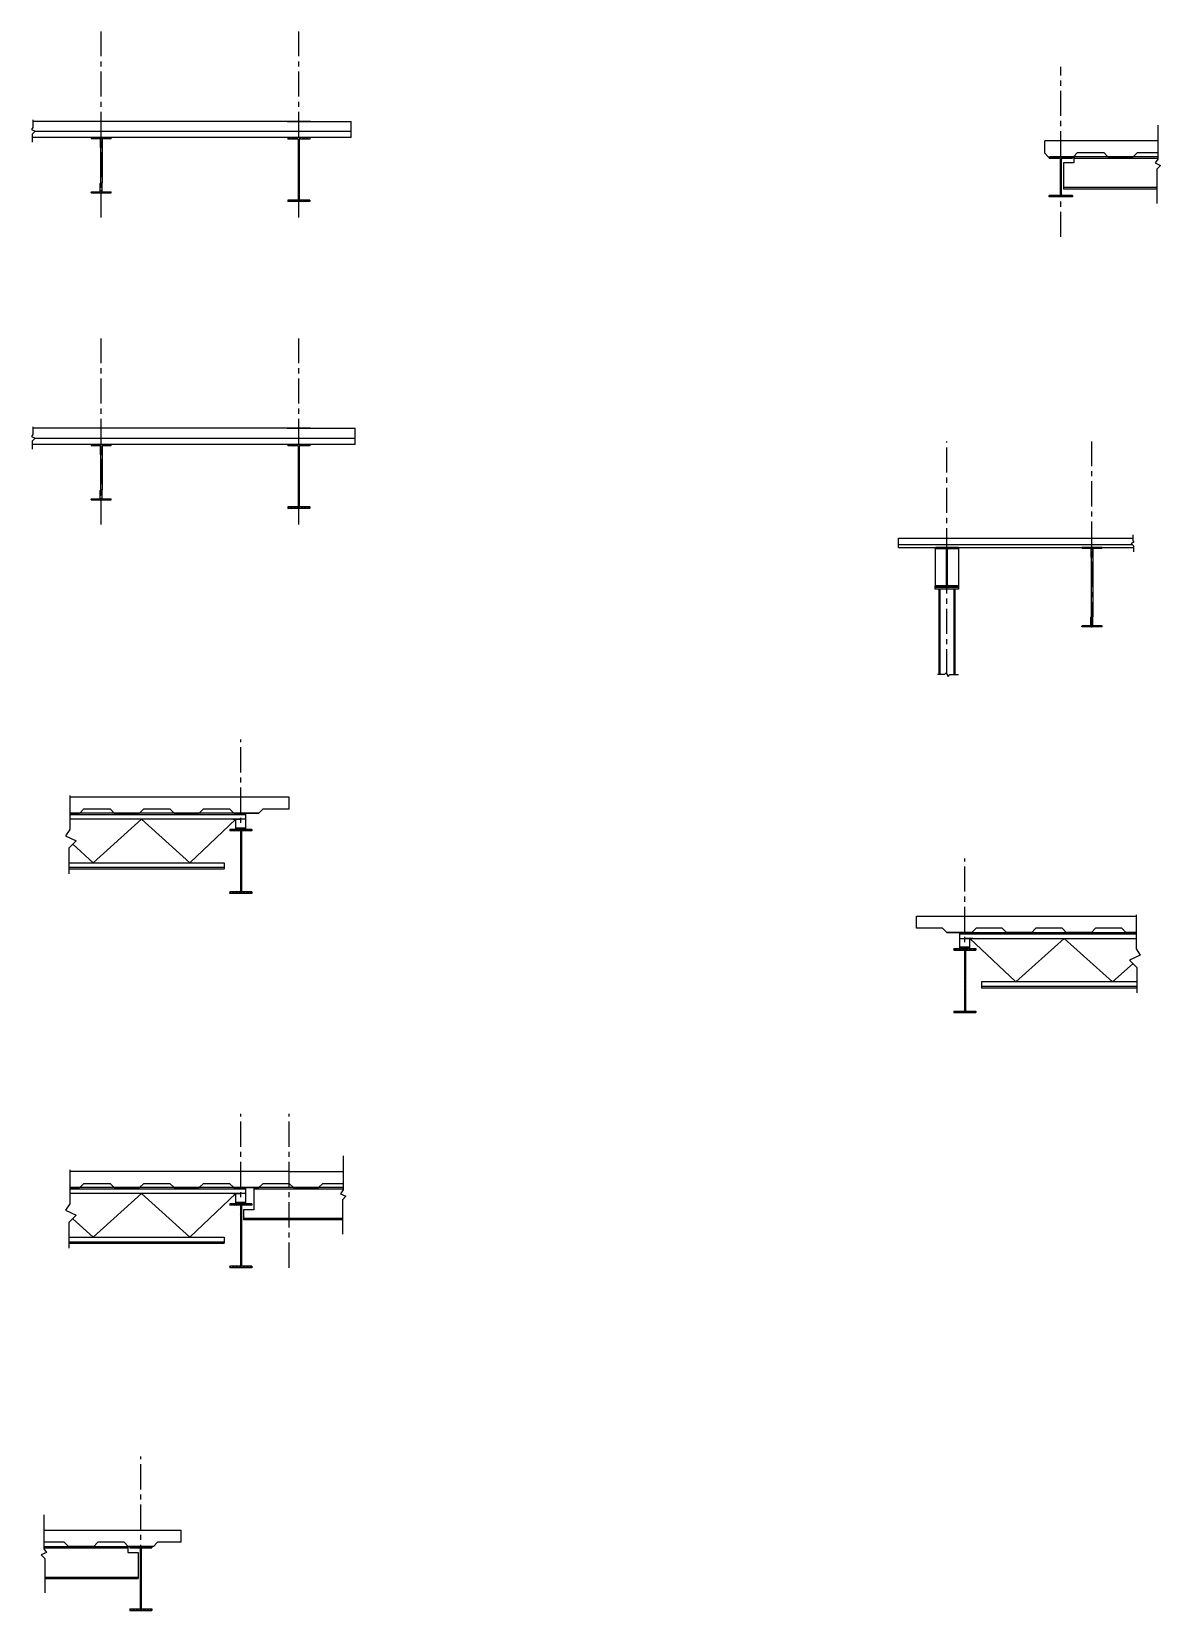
# Model space of a CAD drawing. Header units: inches. Extents: x -229 to 9761, y -1201 to 3580.
# Drawn here: x 878.6 to 1158.6, y 677.3 to 1068.7 of the extents above; entities that cross this region are included whole.
import ezdxf

# ---------------------------------------------------------------- set-up
doc = ezdxf.new("R2010")
doc.units = ezdxf.units.IN
doc.header["$MEASUREMENT"] = 0
doc.linetypes.add('CENTER', pattern=[2, 1.25, -0.25, 0.25, -0.25])
for name, color, linetype in [('CENTER', 1, 'CENTER'), ('L1', 1, 'CONTINUOUS'), ('LAYER131A', 131, 'CONTINUOUS'), ('Section_Sheathing', 150, 'CONTINUOUS'), ('Struc_Section_BP', 135, 'CONTINUOUS'), ('Struc_Section_Conc', 71, 'CONTINUOUS'), ('Struc_Section_Dim', 5, 'CONTINUOUS'), ('Struc_Section_OWSJ', 131, 'CONTINUOUS'), ('Struc_Section_Steel', 11, 'CONTINUOUS'), ('Structural_Steel_Deck', 41, 'CONTINUOUS'), ('Structural_Steel_Joist', 21, 'CONTINUOUS'), ('Structural_SteelBeam', 22, 'CONTINUOUS'), ('TEXT', 4, 'CONTINUOUS')]:
    doc.layers.add(name, color=color, linetype=linetype)

# ---------------------------------------------------------------- blocks, each defined once
blk = doc.blocks.new('OWSJ1')
at = {"layer": 'TEXT'}
h = blk.add_hatch(dxfattribs=at)
h.set_pattern_fill('STEEL', color=131, scale=8, style=0)
h.set_pattern_definition([(45, (-5931.7465, -888.5996), (-0.70710678, 0.70710678), []), (45, (-5931.7465, -888.0996), (-0.70710678, 0.70710678), [])])
h.paths.add_polyline_path([(-0.25, 11.38, 0.414214), (-0.13, 11.25), (0.12, 11.25, 0.414214), (0.25, 11.38), (0.25, 13.5), (2.37, 13.5, 0.414214), (2.5, 13.62), (2.5, 13.75), (-2.5, 13.75), (-2.5, 13.62, 0.414214), (-2.38, 13.5), (-0.25, 13.5)])
h.paths.add_polyline_path([(-2.5, 0), (2.5, 0), (2.5, 0.12, 0.414214), (2.37, 0.25), (0.25, 0.25), (0.25, 2.37, 0.414214), (0.12, 2.5), (-0.13, 2.5, 0.414214), (-0.25, 2.37), (-0.25, 0.25), (-2.38, 0.25, 0.414214), (-2.5, 0.12)])
at = {"layer": 'Structural_Steel_Joist', "color": 150}
for p, q in [((-2.5, 13.75), (2.5, 13.75)), ((-2.5, 13.75), (-2.5, 13.62)), ((-2.38, 13.5), (-0.25, 13.5)), ((-0.25, 13.5), (-0.25, 11.38)), ((0.25, 13.5), (2.37, 13.5)), ((0.25, 13.5), (0.25, 11.38)), ((2.5, 13.75), (2.5, 13.62)), ((-0.19, 11.27), (-0.19, 2.48)), ((-0.13, 11.25), (0.12, 11.25)), ((0.19, 11.27), (0.19, 2.48)), ((-2.5, 0), (-2.5, 0.12)), ((-2.5, 0), (2.5, 0)), ((-2.38, 0.25), (-0.25, 0.25)), ((-0.25, 0.25), (-0.25, 2.37)), ((-0.13, 2.5), (0.12, 2.5)), ((0.25, 0.25), (0.25, 2.37)), ((0.25, 0.25), (2.37, 0.25)), ((2.5, 0), (2.5, 0.12))]:
    blk.add_line(p, q, dxfattribs=at)
for centre, start, end in [((-2.38, 13.62), 180, 270), ((2.37, 13.62), 270, 0), ((-0.13, 11.38), 180, 270), ((0.12, 11.38), 270, 0), ((-2.38, 0.12), 90, 180), ((-0.13, 2.37), 90, 180), ((0.12, 2.37), 0, 90), ((2.37, 0.12), 0, 90)]:
    blk.add_arc(centre, 0.125, start, end, dxfattribs=at)

msp = doc.modelspace()

# ---------------------------------------------------------------- hatches: boundary and pattern name
at = {"layer": 'Struc_Section_Steel', "ltscale": 2}
h = msp.add_hatch(dxfattribs=at)
h.set_pattern_fill('STEEL', color=256, scale=5, style=0)
h.set_pattern_definition([(45, (1029.0321, 1053.92964), (-0.4419417, 0.4419417), []), (45, (1029.0321, 1054.24214), (-0.4419417, 0.4419417), [])])
h.paths.add_polyline_path([(1136.782725, 1037.365228), (1136.782725, 1037.677728), (1131.032725, 1037.677728), (1131.032725, 1037.365228), (1133.532725, 1037.365228, -0.4142135624), (1133.782725, 1037.115228), (1133.782725, 1028.365228, -0.4142135624), (1133.532725, 1028.115228), (1131.032725, 1028.115228), (1131.032725, 1027.802728), (1136.782725, 1027.802728), (1136.782725, 1028.115228), (1134.282725, 1028.115228, -0.4142135624), (1134.032725, 1028.365228), (1134.032725, 1037.115228, -0.4142135624), (1134.282725, 1037.365228)])
h = msp.add_hatch(dxfattribs=at)
h.set_pattern_fill('STEEL', color=256, scale=5, style=0)
h.set_pattern_definition([(45, (1000.7541, 957.11344), (-0.4419417, 0.4419417), []), (45, (1000.7541, 957.42594), (-0.4419417, 0.4419417), [])])
h.paths.add_polyline_path([(1108.504725, 940.549029), (1108.504725, 940.861529), (1102.754725, 940.861529), (1102.754725, 940.549029), (1105.254725, 940.549029, -0.4142135624), (1105.504725, 940.299029), (1105.504725, 931.549029, -0.4142135624), (1105.254725, 931.299029), (1102.754725, 931.299029), (1102.754725, 930.986529), (1108.504725, 930.986529), (1108.504725, 931.299029), (1106.004725, 931.299029, -0.4142135624), (1105.754725, 931.549029), (1105.754725, 940.299029, -0.4142135624), (1106.004725, 940.549029)])
at = {"layer": 'Structural_SteelBeam'}
h = msp.add_hatch(dxfattribs=at)
h.set_pattern_fill('STEEL', color=256, scale=5, style=0)
h.set_pattern_definition([(135, (1104.78706, 1058.43006), (0.4419417, 0.4419417), []), (135, (1104.78706, 1058.74256), (0.4419417, 0.4419417), [])])
h.paths.add_polyline_path([(947.614299, 1042.475656), (947.614299, 1042.100656), (944.989299, 1042.100656), (944.989299, 1026.975656), (947.614299, 1026.975656), (947.614299, 1026.600656), (944.864299, 1026.600656), (944.864299, 1042.475656)])
h.paths.add_polyline_path([(942.114299, 1042.100656), (942.114299, 1042.475656), (944.864299, 1042.475656), (944.864299, 1026.600656), (942.114299, 1026.600656), (942.114299, 1026.975656), (944.739299, 1026.975656), (944.739299, 1042.100656)])
h = msp.add_hatch(dxfattribs=at)
h.set_pattern_fill('STEEL', color=256, scale=5, style=0)
h.set_pattern_definition([(135, (1104.78706, 982.32866), (0.4419417, 0.4419417), []), (135, (1104.78706, 982.64116), (0.4419417, 0.4419417), [])])
h.paths.add_polyline_path([(947.614299, 966.374264), (947.614299, 965.999264), (944.989299, 965.999264), (944.989299, 950.874264), (947.614299, 950.874264), (947.614299, 950.499264), (944.864299, 950.499264), (944.864299, 966.374264)])
h.paths.add_polyline_path([(942.114299, 965.999264), (942.114299, 966.374264), (944.864299, 966.374264), (944.864299, 950.499264), (942.114299, 950.499264), (942.114299, 950.874264), (944.739299, 950.874264), (944.739299, 965.999264)])
h = msp.add_hatch(dxfattribs=at)
h.set_pattern_fill('STEEL', color=256, scale=5, style=0)
h.set_pattern_definition([(135, (1090.41805, 886.9046), (0.4419417, 0.4419417), []), (135, (1090.41805, 887.2171), (0.4419417, 0.4419417), [])])
h.paths.add_polyline_path([(933.245294, 870.950193), (933.245294, 870.575193), (930.620294, 870.575193), (930.620294, 855.450193), (933.245294, 855.450193), (933.245294, 855.075193), (930.495294, 855.075193), (930.495294, 870.950193)])
h.paths.add_polyline_path([(927.745294, 870.575193), (927.745294, 870.950193), (930.495294, 870.950193), (930.495294, 855.075193), (927.745294, 855.075193), (927.745294, 855.450193), (930.370294, 855.450193), (930.370294, 870.575193)])
h = msp.add_hatch(dxfattribs=at)
h.set_pattern_fill('STEEL', color=256, scale=5, style=0)
h.set_pattern_definition([(45, (950.17335, 857.3424), (-0.4419417, 0.4419417), []), (45, (950.17335, 857.6549), (-0.4419417, 0.4419417), [])])
h.paths.add_polyline_path([(1107.34611, 841.387999), (1107.34611, 841.012999), (1109.97111, 841.012999), (1109.97111, 825.887999), (1107.34611, 825.887999), (1107.34611, 825.512999), (1110.09611, 825.512999), (1110.09611, 841.387999)])
h.paths.add_polyline_path([(1112.84611, 841.012999), (1112.84611, 841.387999), (1110.09611, 841.387999), (1110.09611, 825.512999), (1112.84611, 825.512999), (1112.84611, 825.887999), (1110.22111, 825.887999), (1110.22111, 841.012999)])
h = msp.add_hatch(dxfattribs=at)
h.set_pattern_fill('STEEL', color=256, scale=5, style=0)
h.set_pattern_definition([(135, (1090.41805, 794.0827), (0.4419417, 0.4419417), []), (135, (1090.41805, 794.3952), (0.4419417, 0.4419417), [])])
h.paths.add_polyline_path([(933.245294, 778.128324), (933.245294, 777.753324), (930.620294, 777.753324), (930.620294, 762.628324), (933.245294, 762.628324), (933.245294, 762.253324), (930.495294, 762.253324), (930.495294, 778.128324)])
h.paths.add_polyline_path([(927.745294, 777.753324), (927.745294, 778.128324), (930.495294, 778.128324), (930.495294, 762.253324), (927.745294, 762.253324), (927.745294, 762.628324), (930.370294, 762.628324), (930.370294, 777.753324)])
h = msp.add_hatch(dxfattribs=at)
h.set_pattern_fill('STEEL', color=256, scale=5, style=0)
h.set_pattern_definition([(45, (745.755, 709.13104), (-0.4419417, 0.4419417), []), (45, (745.755, 709.44354), (-0.4419417, 0.4419417), [])])
h.paths.add_polyline_path([(902.927756, 693.176639), (902.927756, 692.801639), (905.552756, 692.801639), (905.552756, 677.676639), (902.927756, 677.676639), (902.927756, 677.301639), (905.677756, 677.301639), (905.677756, 693.176639)])
h.paths.add_polyline_path([(908.427756, 692.801639), (908.427756, 693.176639), (905.677756, 693.176639), (905.677756, 677.301639), (908.427756, 677.301639), (908.427756, 677.676639), (905.802756, 677.676639), (905.802756, 692.801639)])
at = {"layer": 'TEXT'}
h = msp.add_hatch(dxfattribs=at)
h.set_pattern_fill('STEEL', color=256, scale=8, style=0)
h.set_pattern_definition([(135, (7073.3762, 38.5119), (0.70710678, 0.70710678), []), (135, (7073.3762, 39.0119), (0.70710678, 0.70710678), [])])
h.paths.add_polyline_path([(1139.129725, 940.736529, 0.4142135624), (1139.254725, 940.611529), (1141.379725, 940.611529), (1141.379725, 938.486529, 0.4142135624), (1141.504725, 938.361529), (1141.754725, 938.361529, 0.4142135624), (1141.879725, 938.486529), (1141.879725, 940.611529), (1144.004725, 940.611529, 0.4142135624), (1144.129725, 940.736529), (1144.129725, 940.861529), (1139.129725, 940.861529)])
h.paths.add_polyline_path([(1139.129725, 921.181529), (1144.129725, 921.181529), (1144.129725, 921.306529, 0.4142135624), (1144.004725, 921.431529), (1141.879725, 921.431529), (1141.879725, 923.556529, 0.4142135624), (1141.754725, 923.681529), (1141.504725, 923.681529, 0.4142135624), (1141.379725, 923.556529), (1141.379725, 921.431529), (1139.254725, 921.431529, 0.4142135624), (1139.129725, 921.306529)])

# ---------------------------------------------------------------- linework, layer by layer
at = {"layer": 'CENTER', "ltscale": 5}
for p, q in [((895.864299, 1022.600656), (895.864299, 1068.736737)), ((944.864299, 1022.600656), (944.864299, 1068.736737)), ((1133.907725, 1017.823854), (1133.907725, 1059.974027)), ((895.864299, 946.499264), (895.864299, 992.635345)), ((944.864299, 946.499264), (944.864299, 992.635345)), ((1105.629725, 909.391157), (1105.629725, 967.12261)), ((1141.629725, 920.986529), (1141.629725, 967.12261)), ((930.495294, 855.075193), (930.495294, 893.246492)), ((1110.09611, 825.512999), (1110.09611, 863.684298)), ((930.495294, 762.253324), (930.495294, 800.424623)), ((942.495294, 762.253324), (942.495294, 800.424623)), ((905.677756, 677.301639), (905.677756, 715.472938))]:
    msp.add_line(p, q, dxfattribs=at)
at = {"layer": 'L1'}
for p, q in [((878.906056, 1046.875579), (878.906056, 1044.964549)), ((1157.92733, 1045.536176), (1157.92733, 1037.111206)), ((878.906056, 1044.964549), (878.578002, 1044.472995)), ((878.578002, 1044.472995), (879.458276, 1044.062962)), ((879.458276, 1044.062962), (878.729825, 1043.321736)), ((878.729825, 1043.321736), (878.729825, 1041.306112)), ((1157.92733, 1037.111206), (1157.292528, 1036.160021)), ((1157.292528, 1036.160021), (1158.61426, 1035.544356)), ((1158.61426, 1035.544356), (1157.751099, 1034.666057)), ((1157.751099, 1034.666057), (1157.751099, 1026.125199)), ((878.906056, 970.774187), (878.906056, 968.863157)), ((878.906056, 968.863157), (878.578002, 968.371603)), ((878.578002, 968.371603), (879.458276, 967.961571)), ((879.458276, 967.961571), (878.729825, 967.220344)), ((878.729825, 967.220344), (878.729825, 965.20472)), ((1151.787295, 943.935734), (1151.787295, 942.502461)), ((1152.033335, 942.133795), (1151.373129, 941.826271)), ((1151.373129, 941.826271), (1151.919468, 941.270351)), ((1151.787295, 942.502461), (1152.033335, 942.133795)), ((1151.919468, 941.270351), (1151.919468, 939.758633)), ((888.038109, 879.350116), (888.038109, 870.910636)), ((888.038109, 870.910636), (886.980725, 869.326256)), ((886.980725, 869.326256), (889.624189, 868.094927)), ((889.624189, 868.094927), (887.861878, 866.301709)), ((887.861878, 866.301709), (887.861878, 859.93914)), ((1152.553295, 849.787923), (1152.553295, 841.348443)), ((1153.610679, 839.764062), (1150.967215, 838.532734)), ((1150.967215, 838.532734), (1152.729526, 836.739515)), ((1152.553295, 841.348443), (1153.610679, 839.764062)), ((1152.729526, 836.739515), (1152.729526, 830.376946)), ((955.87212, 789.986771), (955.87212, 781.561801)), ((888.038109, 786.528247), (888.038109, 778.088767)), ((955.87212, 781.561801), (955.237318, 780.610616)), ((955.237318, 780.610616), (956.55905, 779.994952)), ((956.55905, 779.994952), (955.695889, 779.116653)), ((955.695889, 779.116653), (955.695889, 770.575795)), ((888.038109, 778.088767), (886.980725, 776.504387)), ((886.980725, 776.504387), (889.624189, 775.273058)), ((889.624189, 775.273058), (887.861878, 773.47984)), ((887.861878, 773.47984), (887.861878, 767.117271)), ((881.658151, 701.035087), (881.658151, 692.610117)), ((882.292953, 691.658932), (880.971221, 691.043268)), ((880.971221, 691.043268), (881.834382, 690.164969)), ((881.658151, 692.610117), (882.292953, 691.658932)), ((881.834382, 690.164969), (881.834382, 681.62411))]:
    msp.add_line(p, q, dxfattribs=at)
at = {"layer": 'LAYER131A'}
for p, q in [((1103.629725, 930.486529), (1103.629725, 909.401082)), ((1107.629725, 930.486529), (1107.629725, 909.374109))]:
    msp.add_line(p, q, dxfattribs=at)
at = {"layer": 'Section_Sheathing', "ltscale": 2}
for p, q in [((1093.629725, 940.861529), (1093.629725, 943.111529)), ((1093.629725, 943.111529), (1151.787295, 943.111529)), ((1093.629725, 941.611529), (1151.58417, 941.611529)), ((1093.629725, 940.861529), (1151.919468, 940.861529)), ((1103.345972, 909.401082), (1105.100983, 909.401082)), ((1105.100983, 909.401082), (1105.424979, 909.778719)), ((1105.424979, 909.778719), (1105.937986, 908.807655)), ((1105.937986, 908.807655), (1106.342988, 909.374109)), ((1106.342988, 909.374109), (1108.502995, 909.374109))]:
    msp.add_line(p, q, dxfattribs=at)
at = {"layer": 'Struc_Section_BP', "ltscale": 2}
for p, q in [((1102.754725, 940.549029), (1102.754725, 931.299029)), ((1108.504725, 940.549029), (1108.504725, 931.299029))]:
    msp.add_line(p, q, dxfattribs=at)
msp.add_lwpolyline([(1108.504725, 930.486529), (1102.754725, 930.486529), (1102.754725, 930.986529), (1108.504725, 930.986529)], close=True, dxfattribs=at)
at = {"layer": 'Struc_Section_Conc', "ltscale": 2}
for p, q in [((947.739299, 1046.475656), (878.906056, 1046.475656)), ((941.989299, 1046.475656), (957.864299, 1046.475656)), ((957.864299, 1042.475656), (957.864299, 1046.475656)), ((957.864299, 1042.475656), (878.729825, 1042.475656)), ((1157.92733, 1041.677728), (1129.907725, 1041.677728)), ((1129.907725, 1038.553352), (1129.907725, 1041.677728)), ((1130.783348, 1037.677728), (1129.907725, 1038.553352)), ((1130.783348, 1037.677728), (1137.000794, 1037.677728)), ((1137.030741, 1037.677728), (1133.983639, 1037.677728)), ((1137.030741, 1037.677728), (1138.076085, 1038.723073)), ((1138.076085, 1038.723073), (1144.550503, 1038.723073)), ((1145.595848, 1037.677728), (1144.550503, 1038.723073)), ((1145.595848, 1037.677728), (1151.813294, 1037.677728)), ((1151.843241, 1037.677728), (1148.796139, 1037.677728)), ((1151.843241, 1037.677728), (1152.888585, 1038.723073)), ((1152.888585, 1038.723073), (1157.92733, 1038.723073)), ((947.739299, 970.374264), (878.906056, 970.374264)), ((941.989299, 970.374264), (958.864299, 970.374264)), ((958.864299, 966.374264), (958.864299, 970.374264)), ((958.864299, 966.374264), (878.729825, 966.374264)), ((942.495294, 878.950193), (888.038109, 878.950193)), ((942.495294, 875.995538), (942.495294, 878.950193)), ((888.038109, 874.950193), (890.508085, 874.950193)), ((890.538031, 874.950193), (888.038109, 874.950193)), ((890.538031, 874.950193), (891.583376, 875.995538)), ((891.583376, 875.995538), (898.057794, 875.995538)), ((899.103138, 874.950193), (898.057794, 875.995538)), ((899.103138, 874.950193), (905.320585, 874.950193)), ((905.350531, 874.950193), (902.303429, 874.950193)), ((905.350531, 874.950193), (906.395876, 875.995538)), ((906.395876, 875.995538), (912.870294, 875.995538)), ((913.915638, 874.950193), (912.870294, 875.995538)), ((913.915638, 874.950193), (920.133085, 874.950193)), ((920.163031, 874.950193), (917.115929, 874.950193)), ((920.163031, 874.950193), (921.208376, 875.995538)), ((921.208376, 875.995538), (927.682794, 875.995538)), ((928.728138, 874.950193), (927.682794, 875.995538)), ((928.728138, 874.950193), (934.945585, 874.950193)), ((934.975531, 874.950193), (931.928429, 874.950193)), ((934.975531, 874.950193), (936.020876, 875.995538)), ((936.020876, 875.995538), (942.495294, 875.995538)), ((1098.09611, 849.387999), (1152.553295, 849.387999)), ((1098.09611, 846.433344), (1098.09611, 849.387999)), ((1104.570528, 846.433344), (1098.09611, 846.433344)), ((1105.615873, 845.387999), (1104.570528, 846.433344)), ((1111.863266, 845.387999), (1112.90861, 846.433344)), ((1119.383028, 846.433344), (1112.90861, 846.433344)), ((1120.428373, 845.387999), (1119.383028, 846.433344)), ((1126.675766, 845.387999), (1127.72111, 846.433344)), ((1134.195528, 846.433344), (1127.72111, 846.433344)), ((1135.240873, 845.387999), (1134.195528, 846.433344)), ((1141.488266, 845.387999), (1142.53361, 846.433344)), ((1149.008028, 846.433344), (1142.53361, 846.433344)), ((1150.053373, 845.387999), (1149.008028, 846.433344)), ((1105.615873, 845.387999), (1108.662975, 845.387999)), ((1111.863266, 845.387999), (1105.645819, 845.387999)), ((1120.428373, 845.387999), (1123.475475, 845.387999)), ((1126.675766, 845.387999), (1120.458319, 845.387999)), ((1135.240873, 845.387999), (1138.287975, 845.387999)), ((1141.488266, 845.387999), (1135.270819, 845.387999)), ((1150.053373, 845.387999), (1152.553295, 845.387999)), ((1152.553295, 845.387999), (1150.083319, 845.387999)), ((942.495294, 786.128324), (888.038109, 786.128324)), ((890.538031, 782.128324), (891.583376, 783.173669)), ((891.583376, 783.173669), (898.057794, 783.173669)), ((899.103138, 782.128324), (898.057794, 783.173669)), ((905.350531, 782.128324), (906.395876, 783.173669)), ((906.395876, 783.173669), (912.870294, 783.173669)), ((913.915638, 782.128324), (912.870294, 783.173669)), ((920.163031, 782.128324), (921.208376, 783.173669)), ((921.208376, 783.173669), (927.682794, 783.173669)), ((928.728138, 782.128324), (927.682794, 783.173669)), ((934.975531, 782.128324), (936.020876, 783.173669)), ((936.020876, 783.173669), (942.495294, 783.173669)), ((943.540638, 782.128324), (942.495294, 783.173669)), ((949.788031, 782.128324), (950.833376, 783.173669)), ((950.833376, 783.173669), (955.87212, 783.173669)), ((888.038109, 782.128324), (890.508085, 782.128324)), ((890.538031, 782.128324), (888.038109, 782.128324)), ((899.103138, 782.128324), (905.320585, 782.128324)), ((905.350531, 782.128324), (902.303429, 782.128324)), ((913.915638, 782.128324), (920.133085, 782.128324)), ((920.163031, 782.128324), (917.115929, 782.128324)), ((928.728138, 782.128324), (934.945585, 782.128324)), ((934.975531, 782.128324), (931.928429, 782.128324)), ((943.540638, 782.128324), (949.758085, 782.128324)), ((949.788031, 782.128324), (946.740929, 782.128324)), ((881.658151, 697.176639), (915.677756, 697.176639)), ((915.677756, 694.221984), (915.677756, 697.176639)), ((886.696895, 694.221984), (881.658151, 694.221984)), ((887.74224, 693.176639), (886.696895, 694.221984)), ((887.74224, 693.176639), (890.789342, 693.176639)), ((893.989633, 693.176639), (887.772186, 693.176639)), ((893.989633, 693.176639), (895.034977, 694.221984)), ((901.509395, 694.221984), (895.034977, 694.221984)), ((902.55474, 693.176639), (901.509395, 694.221984)), ((902.55474, 693.176639), (905.601842, 693.176639)), ((908.802133, 693.176639), (902.584686, 693.176639)), ((908.802133, 693.176639), (909.847477, 694.221984)), ((915.677756, 694.221984), (909.847477, 694.221984))]:
    msp.add_line(p, q, dxfattribs=at)
at = {"layer": 'Struc_Section_Conc', "ltscale": 20}
for p, q in [((957.864299, 1043.975656), (879.372474, 1043.975656)), ((958.864299, 967.874264), (879.372474, 967.874264))]:
    msp.add_line(p, q, dxfattribs=at)
at = {"layer": 'Struc_Section_Dim', "ltscale": 2}
msp.add_line((942.495294, 786.128324), (955.87212, 786.128324), dxfattribs=at)
at = {"layer": 'Struc_Section_Steel', "ltscale": 2}
for p, q in [((1131.032725, 1037.677728), (1133.592725, 1037.677728)), ((1131.032725, 1037.365228), (1131.032725, 1037.677728)), ((1136.782725, 1037.677728), (1134.222725, 1037.677728)), ((1136.782725, 1037.365228), (1136.782725, 1037.677728)), ((1157.92733, 1037.677728), (1137.157725, 1037.677728)), ((1137.157725, 1037.677728), (1137.157725, 1036.177728)), ((1157.92733, 1037.30772), (1137.157725, 1037.30772)), ((1134.532725, 1036.177728), (1134.532725, 1029.677728)), ((1137.157725, 1036.177728), (1134.532725, 1036.177728)), ((1157.751099, 1030.047737), (1134.532725, 1030.047737)), ((1157.751099, 1029.677728), (1134.532725, 1029.677728)), ((1102.754725, 940.861529), (1105.314725, 940.861529)), ((1102.754725, 940.549029), (1102.754725, 940.861529)), ((1108.504725, 940.549029), (1108.504725, 940.861529)), ((955.87212, 782.128324), (933.745294, 782.128324)), ((955.87212, 781.758315), (933.745294, 781.758315)), ((955.695889, 774.498332), (931.120294, 774.498332)), ((955.695889, 774.128324), (931.120294, 774.128324)), ((881.658151, 693.176639), (902.427756, 693.176639)), ((902.427756, 693.176639), (902.427756, 691.676639)), ((881.658151, 692.806631), (902.427756, 692.806631)), ((902.427756, 691.676639), (905.052756, 691.676639)), ((905.052756, 691.676639), (905.052756, 685.176639)), ((881.834382, 685.546648), (905.052756, 685.546648)), ((881.834382, 685.176639), (905.052756, 685.176639))]:
    msp.add_line(p, q, dxfattribs=at)
at = {"layer": 'Struc_Section_Steel'}
for p, q in [((1131.032725, 1037.677728), (1136.782725, 1037.677728)), ((1131.032725, 1037.365228), (1133.532725, 1037.365228)), ((1134.282725, 1037.365228), (1136.782725, 1037.365228)), ((1136.782725, 1037.677728), (1136.782725, 1037.365228)), ((1133.782725, 1028.365228), (1133.782725, 1037.115228)), ((1134.032725, 1028.365228), (1134.032725, 1037.115228)), ((1131.032725, 1027.802728), (1131.032725, 1028.115228)), ((1133.532725, 1028.115228), (1131.032725, 1028.115228)), ((1136.782725, 1027.802728), (1131.032725, 1027.802728)), ((1136.782725, 1028.115228), (1134.282725, 1028.115228)), ((1136.782725, 1028.115228), (1136.782725, 1027.802728)), ((1102.754725, 940.549029), (1105.254725, 940.549029)), ((1108.379725, 940.861529), (1102.879725, 940.861529)), ((1105.504725, 931.549029), (1105.504725, 940.299029)), ((1105.754725, 931.549029), (1105.754725, 940.299029)), ((1108.504725, 940.861529), (1105.944725, 940.861529)), ((1106.004725, 940.549029), (1108.504725, 940.549029)), ((1108.504725, 940.861529), (1108.504725, 940.549029)), ((1102.754725, 930.986529), (1102.754725, 931.299029)), ((1105.254725, 931.299029), (1102.754725, 931.299029)), ((1108.504725, 930.986529), (1102.754725, 930.986529)), ((1108.504725, 931.299029), (1106.004725, 931.299029)), ((1108.504725, 931.299029), (1108.504725, 930.986529))]:
    msp.add_line(p, q, dxfattribs=at)
at = {"layer": 'Struc_Section_Steel', "ltscale": 4}
for p, q in [((1103.879725, 930.486529), (1103.879725, 909.401082)), ((1107.379725, 930.486529), (1107.379725, 909.374109))]:
    msp.add_line(p, q, dxfattribs=at)
at = {"layer": 'Struc_Section_Steel'}
for centre, start, end in [((1133.532725, 1037.115228), 0, 90), ((1134.282725, 1037.115228), 90, 180), ((1133.532725, 1028.365228), 270, 0), ((1134.282725, 1028.365228), 180, 270), ((1105.254725, 940.299029), 0, 90), ((1106.004725, 940.299029), 90, 180), ((1105.254725, 931.549029), 270, 0), ((1106.004725, 931.549029), 180, 270)]:
    msp.add_arc(centre, 0.25, start, end, dxfattribs=at)
at = {"layer": 'Structural_Steel_Deck'}
for p, q in [((890.538031, 874.950193), (888.038109, 874.950193)), ((905.350531, 874.950193), (902.303429, 874.950193)), ((1135.240873, 845.387999), (1138.287975, 845.387999)), ((1150.053373, 845.387999), (1152.553295, 845.387999)), ((890.538031, 782.128324), (888.038109, 782.128324)), ((905.350531, 782.128324), (902.303429, 782.128324))]:
    msp.add_line(p, q, dxfattribs=at)
at = {"layer": 'Structural_Steel_Joist'}
for p, q in [((1139.129725, 940.861529), (1139.129725, 940.736529)), ((1144.129725, 940.861529), (1139.129725, 940.861529)), ((1141.379725, 940.611529), (1139.254725, 940.611529)), ((1141.379725, 940.611529), (1141.379725, 938.486529)), ((1144.004725, 940.611529), (1141.879725, 940.611529)), ((1141.879725, 940.611529), (1141.879725, 938.486529)), ((1144.129725, 940.861529), (1144.129725, 940.736529)), ((1141.442225, 938.378276), (1141.442225, 923.664782)), ((1141.754725, 938.361529), (1141.504725, 938.361529)), ((1141.817225, 938.378276), (1141.817225, 923.664782)), ((1139.129725, 921.181529), (1139.129725, 921.306529)), ((1144.129725, 921.181529), (1139.129725, 921.181529)), ((1141.379725, 921.431529), (1139.254725, 921.431529)), ((1141.379725, 921.431529), (1141.379725, 923.556529)), ((1141.754725, 923.681529), (1141.504725, 923.681529)), ((1141.879725, 921.431529), (1141.879725, 923.556529)), ((1144.004725, 921.431529), (1141.879725, 921.431529)), ((1144.129725, 921.181529), (1144.129725, 921.306529)), ((931.745294, 874.950193), (888.038109, 874.950193)), ((931.745294, 874.575193), (888.038109, 874.575193)), ((931.745294, 873.450193), (888.038109, 873.450193)), ((893.870294, 862.670193), (905.870294, 873.450193)), ((905.870294, 873.450193), (917.870294, 862.670193)), ((917.870294, 862.670193), (929.245294, 873.450193)), ((928.495294, 873.450193), (930.245294, 873.450193)), ((929.245294, 870.950193), (929.245294, 873.450193)), ((932.495294, 874.950193), (930.745294, 874.950193)), ((931.745294, 870.950193), (931.745294, 874.950193)), ((929.245294, 871.325193), (931.745294, 871.325193)), ((929.245294, 870.950193), (931.745294, 870.950193)), ((888.783675, 867.239672), (893.870294, 862.670193)), ((887.861878, 862.670193), (926.370294, 862.670193)), ((887.861878, 861.545193), (926.370294, 861.545193)), ((887.861878, 861.170193), (926.370294, 861.170193)), ((926.370294, 862.670193), (926.370294, 861.170193)), ((1108.09611, 845.387999), (1109.84611, 845.387999)), ((1108.84611, 845.387999), (1152.553295, 845.387999)), ((1108.84611, 841.387999), (1108.84611, 845.387999)), ((1108.84611, 845.012999), (1152.553295, 845.012999)), ((1108.84611, 843.887999), (1152.553295, 843.887999)), ((1111.34611, 841.762999), (1108.84611, 841.762999)), ((1112.09611, 843.887999), (1110.34611, 843.887999)), ((1122.72111, 833.107999), (1111.34611, 843.887999)), ((1111.34611, 841.387999), (1111.34611, 843.887999)), ((1134.72111, 843.887999), (1122.72111, 833.107999)), ((1146.72111, 833.107999), (1134.72111, 843.887999)), ((1111.34611, 841.387999), (1108.84611, 841.387999)), ((1151.807729, 837.677479), (1146.72111, 833.107999)), ((1152.729526, 833.107999), (1114.22111, 833.107999)), ((1114.22111, 833.107999), (1114.22111, 831.607999)), ((1152.729526, 831.982999), (1114.22111, 831.982999)), ((1152.729526, 831.607999), (1114.22111, 831.607999)), ((931.745294, 782.128324), (888.038109, 782.128324)), ((931.745294, 781.753324), (888.038109, 781.753324)), ((931.745294, 780.628324), (888.038109, 780.628324)), ((893.870294, 769.848324), (905.870294, 780.628324)), ((905.870294, 780.628324), (917.870294, 769.848324)), ((917.870294, 769.848324), (929.245294, 780.628324)), ((928.495294, 780.628324), (930.245294, 780.628324)), ((929.245294, 778.128324), (929.245294, 780.628324)), ((931.745294, 778.128324), (931.745294, 782.128324)), ((929.245294, 778.503324), (931.745294, 778.503324)), ((929.245294, 778.128324), (931.745294, 778.128324)), ((888.783675, 774.417803), (893.870294, 769.848324)), ((887.861878, 769.848324), (926.370294, 769.848324)), ((887.861878, 768.723324), (926.370294, 768.723324)), ((887.861878, 768.348324), (926.370294, 768.348324)), ((926.370294, 769.848324), (926.370294, 768.348324))]:
    msp.add_line(p, q, dxfattribs=at)
for centre, start, end in [((1139.254725, 940.736529), 180, 270), ((1144.004725, 940.736529), 270, 0), ((1141.504725, 938.486529), 180, 270), ((1141.754725, 938.486529), 270, 0), ((1139.254725, 921.306529), 90, 180), ((1141.504725, 923.556529), 90, 180), ((1141.754725, 923.556529), 0, 90), ((1144.004725, 921.306529), 0, 90)]:
    msp.add_arc(centre, 0.125, start, end, dxfattribs=at)
at = {"layer": 'Structural_SteelBeam'}
for p, q in [((947.614299, 1042.475656), (942.114299, 1042.475656)), ((942.114299, 1042.475656), (942.114299, 1042.100656)), ((944.739299, 1042.100656), (942.114299, 1042.100656)), ((944.739299, 1042.100656), (944.739299, 1026.975656)), ((944.989299, 1042.100656), (944.989299, 1026.975656)), ((947.614299, 1042.100656), (944.989299, 1042.100656)), ((947.614299, 1042.475656), (947.614299, 1042.100656)), ((1136.657725, 1037.677728), (1131.157725, 1037.677728)), ((944.739299, 1026.975656), (942.114299, 1026.975656)), ((942.114299, 1026.975656), (942.114299, 1026.600656)), ((947.614299, 1026.600656), (942.114299, 1026.600656)), ((947.614299, 1026.975656), (944.989299, 1026.975656)), ((947.614299, 1026.975656), (947.614299, 1026.600656)), ((947.614299, 966.374264), (942.114299, 966.374264)), ((942.114299, 966.374264), (942.114299, 965.999264)), ((944.739299, 965.999264), (942.114299, 965.999264)), ((944.739299, 965.999264), (944.739299, 950.874264)), ((944.989299, 965.999264), (944.989299, 950.874264)), ((947.614299, 965.999264), (944.989299, 965.999264)), ((947.614299, 966.374264), (947.614299, 965.999264)), ((944.739299, 950.874264), (942.114299, 950.874264)), ((942.114299, 950.874264), (942.114299, 950.499264)), ((947.614299, 950.499264), (942.114299, 950.499264)), ((947.614299, 950.874264), (944.989299, 950.874264)), ((947.614299, 950.874264), (947.614299, 950.499264)), ((933.245294, 870.950193), (927.745294, 870.950193)), ((927.745294, 870.950193), (927.745294, 870.575193)), ((930.370294, 870.575193), (927.745294, 870.575193)), ((930.370294, 870.575193), (930.370294, 855.450193)), ((930.620294, 870.575193), (930.620294, 855.450193)), ((933.245294, 870.575193), (930.620294, 870.575193)), ((933.245294, 870.950193), (933.245294, 870.575193)), ((930.370294, 855.450193), (927.745294, 855.450193)), ((927.745294, 855.450193), (927.745294, 855.075193)), ((933.245294, 855.075193), (927.745294, 855.075193)), ((933.245294, 855.450193), (930.620294, 855.450193)), ((933.245294, 855.450193), (933.245294, 855.075193)), ((1107.34611, 841.387999), (1112.84611, 841.387999)), ((1107.34611, 841.387999), (1107.34611, 841.012999)), ((1107.34611, 841.012999), (1109.97111, 841.012999)), ((1109.97111, 841.012999), (1109.97111, 825.887999)), ((1110.22111, 841.012999), (1110.22111, 825.887999)), ((1110.22111, 841.012999), (1112.84611, 841.012999)), ((1112.84611, 841.387999), (1112.84611, 841.012999)), ((1107.34611, 825.887999), (1109.97111, 825.887999)), ((1107.34611, 825.887999), (1107.34611, 825.512999)), ((1107.34611, 825.512999), (1112.84611, 825.512999)), ((1110.22111, 825.887999), (1112.84611, 825.887999)), ((1112.84611, 825.887999), (1112.84611, 825.512999)), ((933.745294, 782.128324), (933.745294, 776.628324)), ((933.245294, 778.128324), (927.745294, 778.128324)), ((927.745294, 778.128324), (927.745294, 777.753324)), ((930.370294, 777.753324), (927.745294, 777.753324)), ((930.370294, 777.753324), (930.370294, 762.628324)), ((930.620294, 777.753324), (930.620294, 762.628324)), ((933.245294, 777.753324), (930.620294, 777.753324)), ((933.745294, 776.628324), (931.120294, 776.628324)), ((931.120294, 776.628324), (931.120294, 774.128324)), ((933.245294, 778.128324), (933.245294, 777.753324)), ((930.370294, 762.628324), (927.745294, 762.628324)), ((927.745294, 762.628324), (927.745294, 762.253324)), ((933.245294, 762.253324), (927.745294, 762.253324)), ((933.245294, 762.628324), (930.620294, 762.628324)), ((933.245294, 762.628324), (933.245294, 762.253324)), ((902.927756, 693.176639), (908.427756, 693.176639)), ((902.927756, 693.176639), (902.927756, 692.801639)), ((908.427756, 693.176639), (908.427756, 692.801639)), ((902.927756, 692.801639), (905.552756, 692.801639)), ((905.552756, 692.801639), (905.552756, 677.676639)), ((905.802756, 692.801639), (905.802756, 677.676639)), ((905.802756, 692.801639), (908.427756, 692.801639)), ((902.927756, 677.676639), (905.552756, 677.676639)), ((902.927756, 677.676639), (902.927756, 677.301639)), ((902.927756, 677.301639), (908.427756, 677.301639)), ((905.802756, 677.676639), (908.427756, 677.676639)), ((908.427756, 677.676639), (908.427756, 677.301639))]:
    msp.add_line(p, q, dxfattribs=at)

# ---------------------------------------------------------------- block references
at = {"layer": 'Struc_Section_OWSJ', "ltscale": 2}
for p in [(895.864299, 1028.725656), (895.864299, 952.624264)]:
    msp.add_blockref('OWSJ1', p, dxfattribs=at)

doc.saveas('drawing.dxf')
